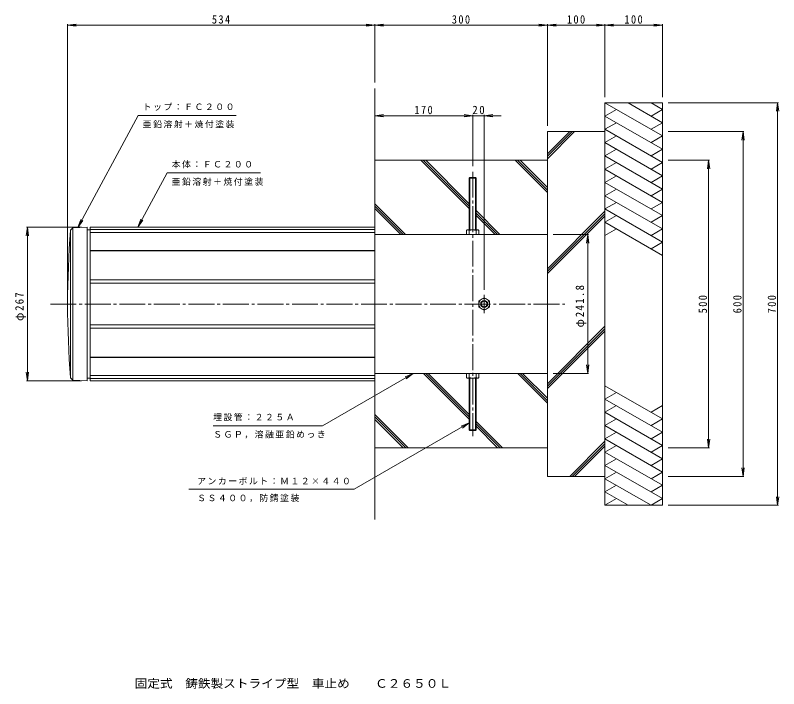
# Model space of a CAD drawing. Units: millimetres, scale not verified. Extents: x -625 to 702, y -674 to 498.
import ezdxf
from ezdxf.enums import TextEntityAlignment as Align

# ---------------------------------------------------------------- set-up
doc = ezdxf.new("R2010")
doc.units = ezdxf.units.MM
doc.header["$LTSCALE"] = 5
doc.linetypes.add('CHAIN2', pattern=[12, 9, -1, 1, -1])
for name, color, linetype, lineweight in [('0-0', 7, 'CHAIN2', 13), ('0-1', 4, 'Continuous', 13), ('0-2', 3, 'Continuous', 13), ('0-3', 2, 'Continuous', 13), ('0-4', 7, 'Continuous', 13), ('0-5', 6, 'Continuous', 13), ('0-F', 7, 'Continuous', 13)]:
    doc.layers.add(name, color=color, linetype=linetype, lineweight=lineweight)
doc.layers.add('F-5', color=2, linetype='Continuous')
doc.styles.add('ＭＳ ゴシック', font='')
doc.styles.get('ＭＳ ゴシック').set_extended_font_data('MS Gothic')

msp = doc.modelspace()

# ---------------------------------------------------------------- linework, layer by layer
at = {"layer": '0-0'}
for p, q in [((170, 225.338), (170, -234.662)), ((190, -20.612), (190, 11.288)), ((-564, -4.662), (330, -4.662))]:
    msp.add_line(p, q, dxfattribs=at)
at = {"layer": '0-1'}
for p, q in [((-500, 124.588), (-495, 124.588)), ((-495, 128.838), (-495, -138.162)), ((-495, 128.838), (0, 128.838)), ((-495, 125.012), (0, 125.012)), ((-495, 119.914), (0, 119.914)), ((0, 128.838), (0, -138.162)), ((-495, 88.257), (0, 88.257)), ((-495, 87.655), (0, 87.655)), ((-495, 37.366), (0, 37.366)), ((-495, 31.576), (0, 31.576)), ((-495, -40.9), (0, -40.9)), ((-495, -46.691), (0, -46.691)), ((-495, -96.979), (0, -96.979)), ((-495, -97.581), (0, -97.581)), ((-495, -129.239), (0, -129.239)), ((-500, -133.912), (-495, -133.912)), ((-495, -134.336), (0, -134.336)), ((-495, -138.162), (0, -138.162))]:
    msp.add_line(p, q, dxfattribs=at)
at = {"layer": '0-2'}
for p, q in [((-525, 127.838), (-529, 123.838)), ((-529, 123.838), (-529, -133.162)), ((-525, 127.838), (-500, 128.838)), ((-525, 127.838), (-525, -137.162)), ((-500, 128.838), (-500, -138.162)), ((-525, -137.162), (-529, -133.162)), ((-525, -137.162), (-500, -138.162))]:
    msp.add_line(p, q, dxfattribs=at)
msp.add_arc((1119.73, -4.662), 1653.73, 175.54344, 184.45656, dxfattribs=at)
at = {"layer": '0-3'}
for p, q in [((0, 116.238), (300, 116.238)), ((300, 116.238), (300, -125.562)), ((0, -125.562), (300, -125.562))]:
    msp.add_line(p, q, dxfattribs=at)
at = {"layer": '0-4'}
for p, q in [((164, 214.338), (165, 215.338)), ((164, 214.338), (164, 124.238)), ((164, 214.338), (176, 214.338)), ((165, 215.338), (165, 124.238)), ((175, 215.338), (176, 214.338)), ((176, 214.338), (176, 124.238)), ((159.05, 123.269), (160.728, 124.238)), ((159.05, 123.269), (159.05, 116.238)), ((179.272, 124.238), (160.728, 124.238)), ((164, 123.269), (164, 116.238)), ((176, 123.269), (176, 116.238)), ((180.95, 123.269), (179.272, 124.238)), ((180.95, 123.269), (180.95, 116.238)), ((159.05, 116.238), (180.95, 116.238)), ((190, 6.288), (180.5, 0.803)), ((180.5, 0.803), (180.5, -10.127)), ((190, -15.612), (180.5, -10.127)), ((190, -15.612), (199.5, -10.127)), ((159.05, -132.593), (159.05, -125.562)), ((159.05, -132.593), (160.728, -133.562)), ((164, -132.593), (164, -125.562)), ((176, -132.593), (176, -125.562)), ((180.95, -132.593), (179.272, -133.562)), ((180.95, -132.593), (180.95, -125.562)), ((179.272, -133.562), (160.728, -133.562)), ((164, -223.662), (164, -133.562)), ((165, -224.662), (165, -133.562)), ((175, -224.662), (175, -133.562)), ((176, -223.662), (176, -133.562)), ((164, -223.662), (165, -224.662)), ((164, -223.662), (176, -223.662)), ((165, -224.662), (175, -224.662)), ((175, -224.662), (176, -223.662))]:
    msp.add_line(p, q, dxfattribs=at)
for points in [[(165, 215.338), (175, 215.338), (175, 124.238)], [(190, 6.288), (199.5, 0.803), (199.5, -10.127)]]:
    msp.add_lwpolyline(points, dxfattribs=at)
for radius in [9.5, 6, 5]:
    msp.add_circle((190, -4.662), radius, dxfattribs=at)
for centre, radius, start, end in [((161.217, 119.878), 4.387, 50.61749, 96.39555), ((170, 106.238), 18.057, 70.59293, 109.40707), ((178.97, 119.248), 4.998, 86.53479, 126.45193), ((161.217, -129.203), 4.387, 263.60445, 309.38251), ((170, -115.562), 18.057, 250.59293, 289.40707), ((178.97, -128.573), 4.998, 233.54807, 273.46521)]:
    msp.add_arc(centre, radius, start, end, dxfattribs=at)
at = {"layer": '0-5'}
for p, q in [((0, 128.838), (0, 370.338)), ((500, 287.603), (400, 345.338)), ((400, 345.338), (500, 345.338)), ((400, -354.662), (400, 345.338)), ((500, 310.697), (440, 345.338)), ((500, -354.662), (500, 345.338)), ((400, 322.244), (420, 333.791)), ((500, 264.509), (400, 322.244)), ((400, 299.15), (420, 310.697)), ((500, 310.697), (480, 299.15)), ((300, 295.338), (400, 295.338)), ((300, 116.238), (300, 295.338)), ((338.753, 295.338), (300, 256.584)), ((342.996, 295.338), (300, 252.342)), ((347.239, 295.338), (300, 248.099)), ((500, 241.415), (400, 299.15)), ((400, 276.056), (420, 287.603)), ((500, 287.603), (480, 276.056)), ((500, 218.321), (400, 276.056)), ((400, 252.962), (420, 264.509)), ((500, 195.227), (400, 252.962)), ((500, 264.509), (480, 252.962)), ((0, 245.338), (300, 245.338)), ((79.912, 245.338), (164, 161.25)), ((84.155, 245.338), (164, 165.493)), ((88.398, 245.338), (164, 169.735)), ((243.961, 245.338), (300, 189.299)), ((248.204, 245.338), (300, 193.541)), ((252.446, 245.338), (300, 197.784)), ((400, 229.868), (420, 241.415)), ((500, 241.415), (480, 229.868)), ((500, 172.133), (400, 229.868)), ((400, 206.774), (420, 218.321)), ((500, 218.321), (480, 206.774)), ((500, 149.039), (400, 206.774)), ((400, 183.68), (420, 195.227)), ((500, 195.227), (480, 183.68)), ((500, 125.945), (400, 183.68)), ((0, 169.687), (53.449, 116.238)), ((0, 165.444), (49.206, 116.238)), ((0, 161.202), (44.964, 116.238)), ((500, 172.133), (480, 160.586)), ((176, 157.735), (217.498, 116.238)), ((176, 153.493), (213.255, 116.238)), ((176, 149.25), (209.012, 116.238)), ((400, 156.584), (300, 56.585)), ((400, 152.342), (300, 52.342)), ((400, 148.099), (300, 48.099)), ((400, 137.492), (420, 149.039)), ((500, 149.039), (480, 137.492)), ((500, 79.757), (400, 137.492)), ((400, 114.398), (420, 125.945)), ((480, 114.398), (500, 125.945)), ((500, 102.851), (480, 91.304)), ((400, -43.416), (300, -143.415)), ((400, -47.658), (300, -147.658)), ((400, -51.901), (300, -151.901)), ((84.328, -125.562), (164, -205.235)), ((88.571, -125.562), (164, -200.992)), ((92.813, -125.562), (164, -196.749)), ((248.377, -125.562), (300, -177.186)), ((252.619, -125.562), (300, -172.943)), ((256.862, -125.562), (300, -168.701)), ((300, -304.662), (300, -125.562)), ((0, -138.162), (0, -379.662)), ((500, -204.551), (400, -146.816)), ((400, -169.91), (420, -158.363)), ((500, -227.645), (400, -169.91)), ((400, -193.004), (420, -181.457)), ((500, -181.457), (480, -193.004)), ((0, -196.798), (57.864, -254.662)), ((500, -250.739), (400, -193.004)), ((0, -201.04), (53.622, -254.662)), ((0, -205.283), (49.379, -254.662)), ((176, -208.749), (221.913, -254.662)), ((400, -216.098), (420, -204.551)), ((500, -204.551), (480, -216.098)), ((176, -212.992), (217.67, -254.662)), ((176, -217.234), (213.428, -254.662)), ((500, -273.833), (400, -216.098)), ((400, -239.192), (420, -227.645)), ((480, -239.192), (500, -227.645)), ((400, -243.415), (338.753, -304.662)), ((400, -247.658), (342.996, -304.662)), ((400, -251.901), (347.238, -304.662)), ((500, -296.927), (400, -239.192)), ((400, -262.286), (420, -250.739)), ((500, -250.739), (480, -262.286)), ((0, -254.662), (300, -254.662)), ((500, -320.021), (400, -262.286)), ((400, -285.38), (420, -273.833)), ((500, -273.833), (480, -285.38)), ((500, -343.115), (400, -285.38)), ((300, -304.662), (400, -304.662)), ((400, -308.474), (420, -296.927)), ((500, -296.927), (480, -308.474)), ((480, -354.662), (400, -308.474)), ((400, -331.568), (420, -320.021)), ((440, -354.662), (400, -331.568)), ((500, -320.021), (480, -331.568)), ((400, -354.662), (420, -343.115)), ((500, -343.115), (480, -354.662)), ((400, -354.662), (500, -354.662))]:
    msp.add_line(p, q, dxfattribs=at)
for points in [[(480, 322.244), (500, 333.791), (480, 345.338)], [(500, 102.851), (400, 160.586), (420, 172.133)]]:
    msp.add_lwpolyline(points, dxfattribs=at)
at = {"layer": '0-F'}
for p, q in [((-534, 480.338), (-519.128, 482.296)), ((-534, 5.338), (-534, 481.838)), ((-534, 480.338), (500, 480.338)), ((-534, 480.338), (-519.128, 478.38)), ((-14.872, 478.38), (14.872, 482.296)), ((-14.872, 482.296), (14.872, 478.38)), ((0, 380.338), (0, 481.838)), ((314.872, 478.38), (285.128, 482.296)), ((314.872, 482.296), (285.128, 478.38)), ((300, 305.338), (300, 481.838)), ((414.872, 478.38), (385.128, 482.296)), ((414.872, 482.296), (385.128, 478.38)), ((400, 355.338), (400, 481.838)), ((500, 480.338), (485.128, 482.296)), ((500, 480.338), (485.128, 478.38)), ((500, 355.338), (500, 481.838)), ((510, 345.338), (701.5, 345.338)), ((700, 345.338), (698.042, 330.466)), ((700, 345.338), (701.958, 330.466)), ((700, -354.662), (700, 345.338)), ((-411.343, 323.452), (-516.491, 128.178)), ((-411.343, 323.452), (-240.942, 323.452)), ((0, 322.838), (14.872, 324.796)), ((0, 322.838), (219.328, 322.838)), ((0, 322.838), (14.872, 320.88)), ((170, 322.838), (155.128, 324.796)), ((170, 322.838), (155.128, 320.88)), ((170, 235.338), (170, 324.338)), ((190, 322.838), (204.872, 324.796)), ((190, 20.141), (190, 324.338)), ((190, 322.838), (204.872, 320.88)), ((510, 295.338), (641.5, 295.338)), ((640, 295.338), (638.042, 280.466)), ((640, 295.338), (641.958, 280.466)), ((640, -304.662), (640, 295.338)), ((510, 245.338), (581.5, 245.338)), ((580, 245.338), (578.042, 230.466)), ((580, 245.338), (581.958, 230.466)), ((580, -254.662), (580, 245.338)), ((-361.087, 223.452), (-198.657, 223.452)), ((-516.491, 128.178), (-511.164, 142.2)), ((-516.491, 128.178), (-507.716, 140.344)), ((-412.034, 128.838), (-403.259, 141.004)), ((-604, 128.838), (-605.958, 113.966)), ((-510, 128.838), (-605.5, 128.838)), ((-604, 128.838), (-602.042, 113.966)), ((-604, -138.162), (-604, 128.838)), ((310, 116.238), (371.5, 116.238)), ((370, 116.238), (368.042, 101.366)), ((370, 116.238), (371.958, 101.366)), ((370, -125.562), (370, 116.238)), ((370, -125.562), (368.042, -110.69)), ((370, -125.562), (371.958, -110.69)), ((-604, -138.162), (-605.958, -123.291)), ((-604, -138.162), (-602.042, -123.291)), ((66.386, -125.562), (52.527, -131.298)), ((310, -125.562), (371.5, -125.562)), ((-510, -138.162), (-605.5, -138.162)), ((164, -211.507), (150.14, -217.243)), ((-280.996, -216.36), (-90.996, -216.36)), ((580, -254.662), (578.042, -239.79)), ((580, -254.662), (581.958, -239.79)), ((510, -254.662), (581.5, -254.662)), ((640, -304.662), (638.042, -289.79)), ((640, -304.662), (641.958, -289.79)), ((510, -304.662), (641.5, -304.662)), ((-323.432, -327.003), (-36.193, -327.003)), ((700, -354.662), (698.042, -339.79)), ((700, -354.662), (701.958, -339.79)), ((510, -354.662), (701.5, -354.662))]:
    msp.add_line(p, q, dxfattribs=at)
for points in [[(-361.087, 223.452), (-412.034, 128.838), (-406.707, 142.86)], [(-90.996, -216.36), (66.386, -125.562), (54.483, -134.69)], [(-36.193, -327.003), (164, -211.507), (152.097, -220.635)]]:
    msp.add_lwpolyline(points, dxfattribs=at)

# ---------------------------------------------------------------- texts
at = {"layer": '0-F', "color": 2, "char_height": 14.66, "attachment_point": 7, "style": 'ＭＳ ゴシック'}
for s, insert in [('\\T1.27;\\W0.9;534', (-283.25, 482.838)), ('\\T1.27;\\W0.9;300', (133.75, 482.838)), ('\\T1.27;\\W0.9;100', (333.75, 482.838)), ('\\T1.27;\\W0.9;100', (433.75, 482.838)), ('\\T1.27;\\W0.9;170', (68.75, 325.338)), ('\\T1.27;\\W0.95;20', (169.375, 325.338))]:
    msp.add_mtext(s, dxfattribs=dict(at, insert=insert))
at = {"layer": '0-F', "char_height": 11, "attachment_point": 7, "style": 'ＭＳ ゴシック'}
for s, insert in [('\\T1.17;トップ：ＦＣ２００', (-403.501, 331.56)), ('\\T1.17;亜鉛溶射＋焼付塗装', (-403.501, 301.167)), ('\\T1.17;本体：ＦＣ２００', (-353.245, 231.56)), ('\\T1.17;亜鉛溶射＋焼付塗装', (-353.245, 201.167)), ('\\T1.17;埋設管：２２５Ａ', (-280.996, -208.252)), ('\\T1.17;ＳＧＰ，溶融亜鉛めっき', (-280.996, -238.645)), ('\\T1.17;アンカーボルト：Ｍ１２×４４０', (-308.891, -318.895)), ('\\T1.17;ＳＳ４００，防錆塗装', (-308.891, -349.288))]:
    msp.add_mtext(s, dxfattribs=dict(at, insert=insert))
at = {"layer": '0-F', "color": 2, "char_height": 14.66, "attachment_point": 7, "rotation": 90, "style": 'ＭＳ ゴシック'}
for s, insert in [('\\T1.23;\\W0.95;φ241.8', (367.5, -45.407)), ('\\T1.21;\\W0.95;φ267', (-606.5, -34.108)), ('\\T1.27;\\W0.9;500', (577.5, -20.912)), ('\\T1.27;\\W0.9;600', (637.5, -20.912)), ('\\T1.27;\\W0.9;700', (697.5, -20.912))]:
    msp.add_mtext(s, dxfattribs=dict(at, insert=insert))
at = {"layer": 'F-5', "style": 'ＭＳ ゴシック', "width": 1.1}
msp.add_text('固定式\u3000鋳鉄製ストライプ型\u3000車止め\u3000\u3000Ｃ２６５０Ｌ', height=14.66, dxfattribs=at).set_placement((-417.5, -676.554), align=Align.BOTTOM_LEFT)

doc.saveas('drawing.dxf')
